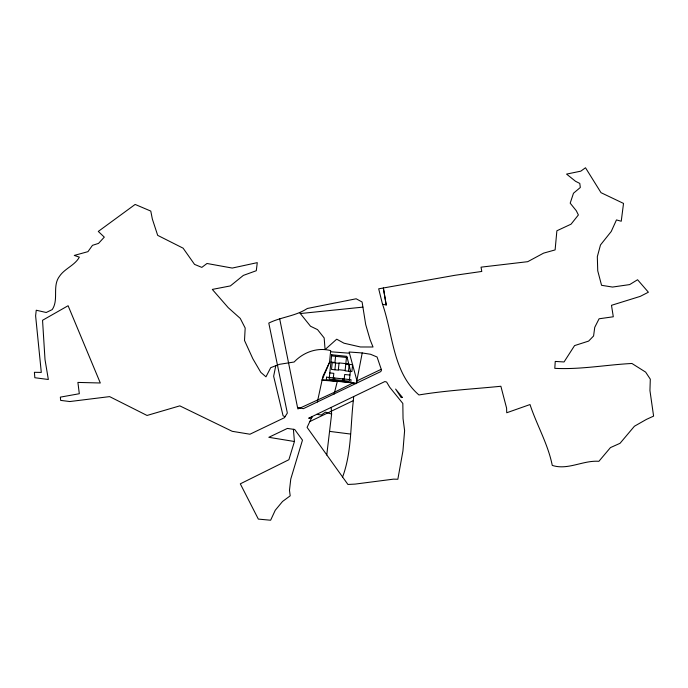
<?xml version="1.0" encoding="UTF-8"?>
<svg xmlns="http://www.w3.org/2000/svg" width="688" height="688" viewBox="0 0 688 688"><rect width="100%" height="100%" fill="white"/><g stroke="black" fill="none" stroke-linecap="round" stroke-linejoin="round"><path stroke-width="1.03" d="M353.675 396.77L353.331 400.614C350.39 426.13 351.645 452.566 342.598 477.025L347.93 484.464L355.111 484.094L393.502 479.149L397.845 479.252L402.936 450.932L404.613 430.611L403.039 418.596L402.824 403.452L389.726 387.258L386.639 382.072L384.893 381.539L308.663 418.227L311.518 417.951L312.189 416.55L307.089 427.386L342.598 477.025M279.689 318.888L297.526 407.434L303.356 408.672L380.765 371.589L381.53 370.118L377.076 357.012L370.565 354.277L362.215 352.953L356.341 383.302L322.165 379.724L329.535 362.352L330.679 350.613C317.392 347.07 303.434 352.213 294.137 362.008L279.534 364.305L270.719 367.659L265.964 376.826L260.795 372.354L252.84 358.74L244.507 340.483L245.177 328.03L240.25 318.389L228.235 307.674L212.308 289.416L230.377 285.916L243.354 275.398L256.297 270.711L257.269 262.644L232.243 268.062L206.985 263.487L201.816 267.391L194.541 264.39L183.111 248.17L157.681 235.356L152.358 219.076L150.775 211.078L135.149 204.439L98.289 231.426L104.301 237.128L98.522 243.397L92.476 245.332L87.952 251.653L74.278 255.429L79.344 257.14C74.889 265.396 64.672 268.483 59.409 276.404C52.047 286.268 58.979 299.65 52.193 309.609L46.225 312.498L36.24 310.228L35.613 315.852L41.297 372.423L34.4 372.303L34.839 377.729L48.341 379.492L45.012 359.575L42.544 320.281L68.103 305.73L100.31 382.992L77.899 382.416L79.318 393.725L60.355 397.131L60.664 400.39L69.806 401.543L109.607 396.615L147.034 415.457L179.809 405.86L232.234 431.316L249.942 434.223L284.376 417.736L287.343 413.075L268.793 323.085C281.229 316.901 295.625 316.213 307.338 308.473L356.16 298.781L362.094 302.006L365.715 324.624L370.118 339.786L373.025 347.001L360.435 346.976L343.991 343.2L336.707 339.184L325.08 349.573L324.16 337.937L317.538 329.621L310.512 326.241L299.478 312.49M333.164 379.501L333.809 373.352L329.801 372.93M335.589 356.307L334.944 362.473L330.945 362.06M334.901 369.783L335.615 362.989M334.445 380.731L334.729 378.013M342.607 381.582L342.891 378.864M344.043 380.636L344.688 374.487L349.943 375.037M346.468 357.442L345.101 370.849L351.895 371.563L352.609 364.76L345.815 364.055M348.498 371.202L349.212 364.408M331.203 407.468L331.616 414.09L326.748 455.009M275.776 365.732L273.643 376.25L283.078 415.784L285.021 416.739M329.535 362.352L322.904 376.362L317.357 401.99M334.144 394.052L337.326 381.307L322.044 380.258M362.215 352.953L349.151 352.015L356.977 380.885L356.255 383.637L353.013 382.949L334.549 392.22L300.166 408.001L297.878 408.93L297.526 407.434M294.438 441.507L288.883 459.722L240.31 483.836L258.335 519.096L270.625 520.231L275.243 510.272L282.544 501.466L290.198 495.833L289.476 490.269L290.775 479.02L302.471 440.139L294.696 429.475L287.386 428.426L268.81 437.31L294.438 441.507L293.398 429.286M309.841 421.538L353.331 400.614M356.977 380.885L381.186 369.31M300.286 313.547L362.911 307.123M330.567 351.766L349.47 353.211M331.582 355.894L347.139 357.519M348.764 363.918L339.055 362.903L338.307 370.144L331.504 369.43L332.218 362.636L339.012 363.341M338.35 369.705L345.144 370.411M329.724 431.402L350.502 434.042M316.738 414.357L321.305 414.984L325.519 412.121L331.616 414.09M382.554 304.268C393.115 334.617 392.762 372.423 418.932 394.955C446.056 390.449 473.576 388.995 500.873 386.26L506.583 408.096L506.738 412.757L530.009 404.553C536.786 425.115 548.035 444.061 552.258 465.398C567.806 470.506 583.003 460.134 598.895 461.304L610.445 447.604L620.034 443.304L634.422 426.233L646.428 419.396L653.6 416.111L649.945 390.56L650.306 379.174L645.636 372.113L631.928 363.479C606.205 364.786 580.603 369.705 554.795 368.347L555.242 361.424L564.048 361.957L574.566 345.6L588.644 341.085L593.572 335.993L594.75 327.333L599.085 318.785L613.3 316.772L611.486 305.317L640.244 296.373L648.397 292.219L637.578 279.749L629.658 284.591L612.501 287.059L601.561 285.305L597.743 270.831L597.322 256.693L600.486 244.954L611.236 231.478L616.465 219.928L621.238 221.235L623.526 203.424L601.011 192.674L585.505 167.769L580.775 171.174L566.568 174.098L575.529 181.288L579.786 183.421L580.319 187.489L573.482 193.233L570.189 203.166L576.295 210.734L578.393 214.957L571.057 224.168L556.876 230.781L555.113 249.916L543.597 253.132L527.73 261.681L481.032 267.159L481.781 271.45L455.043 275.277L378.684 288.814L382.519 304.277L386.226 304.982L383.354 287.98L386.192 304.99M326.576 377.162L326.293 379.879L350.76 382.433L351.043 379.716L326.576 377.162M331.702 354.767L329.165 379.079L349.298 381.186L350.416 370.471L346.847 356.35L331.702 354.767M402.403 397.415L401.199 397.604L395.617 389.073L402.403 397.415"/></g></svg>
